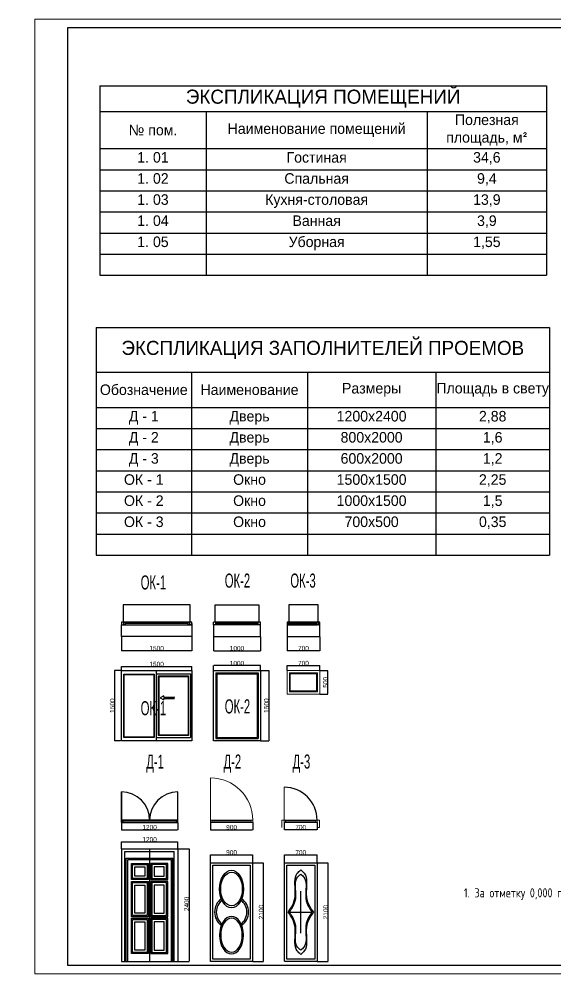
# Model space of a CAD drawing. Header units: millimetres. Extents: x 306212 to 393045, y -154783 to -111932.
# Drawn here: x 335489 to 346910, y -132283 to -111932 of the extents above; entities that cross this region are included whole.
import ezdxf

# ---------------------------------------------------------------- set-up
doc = ezdxf.new("R2010")
doc.units = ezdxf.units.MM
for name, color, linetype in [('0 duvar', 2, 'Continuous'), ('AHSAP KAPI', 152, 'Continuous'), ('DENIZLIK', 174, 'Continuous'), ('PENCERE', 152, 'Continuous')]:
    doc.layers.add(name, color=color, linetype=linetype)
for name, color, linetype, lineweight in [('ahsap', 222, 'Continuous', 13), ('OLCU', 7, 'Continuous', 13), ('Pencere No', 7, 'Continuous', 13)]:
    doc.layers.add(name, color=color, linetype=linetype, lineweight=lineweight)
doc.styles.add('1', font='ARIALN.TTF', dxfattribs={"width": 0.7})
doc.styles.add('SPDS', font='SPDS.shx')
doc.dimstyles.new('ISO-25', dxfattribs={"dimtxt": 100, "dimasz": 2.5, "dimexe": 1.25, "dimexo": 0.625, "dimtad": 1, "dimdec": 0, "dimtxsty": 'Standard', "dimcen": 2.5, "dimadec": 0, "dimazin": 0, "dimtfac": 1, "dimtdec": 0, "dimtmove": 0, "dimatfit": 3, "dimfxl": 0, "dimarcsym": 0})

# ---------------------------------------------------------------- blocks, each defined once
blk = doc.blocks.new('*D529')
at = {"layer": 'ahsap', "color": 0, "lineweight": -2}
for p, q in [((348303, -114007), (348306, -114007)), ((348305, -125407), (348305, -114157)), ((348307, -125557), (348304, -125557))]:
    blk.add_line(p, q, dxfattribs=at)
at = {"layer": 'ahsap', "color": 0}
for points in [[(348280, -114157), (348330, -114157), (348305, -114007)], [(348280, -125407), (348330, -125407), (348305, -125557)]]:
    blk.add_solid(points, dxfattribs=at)
at = {"layer": 'DEFPOINTS', "color": 0}
for p in [(319186, -114007), (348305, -114007), (348797, -125557)]:
    blk.add_point(p, dxfattribs=at)
at = {"layer": 'ahsap', "color": 0, "insert": (348180, -119782), "char_height": 150, "attachment_point": 5, "rotation": 90}
blk.add_mtext('11550', dxfattribs=at)
blk = doc.blocks.new('*T568')
at = {"layer": 'ahsap', "color": 0, "linetype": 'ByBlock', "lineweight": -2}
for p, q in [((0, 0), (9525, 0)), ((0, 0), (0, -4038)), ((9525, 0), (9525, -4038)), ((0, -550), (9525, -550)), ((2270, -550), (2270, -4038)), ((6978, -550), (6978, -4038)), ((0, -1338), (9525, -1338)), ((0, -1788), (9525, -1788)), ((0, -2238), (9525, -2238)), ((0, -2688), (9525, -2688)), ((0, -3138), (9525, -3138)), ((0, -3588), (9525, -3588)), ((0, -4038), (9525, -4038))]:
    blk.add_line(p, q, dxfattribs=at)
at = {"layer": 'ahsap', "color": 0}
for s, insert, char_height, width, attachment_point in [('ЭКСПЛИКАЦИЯ ПОМЕЩЕНИЙ', (4762, -275), 300, 9375, 5), ('Наименование помещений', (4624, -944), 225, 4557.96, 5), ('Полезная площадь, м{\\fISOCPEUR|b0|i0|c204|p34;²}', (8252, -944), 225, 2396.96, 5), ('{\\fArial|b0|i0|c204|p34;№} пом.', (1135, -944), 225, 2120.08, 5), ('1. 01', (1135, -1412), 225, 2120.08, 2), ('Гостиная', (4624, -1412), 225, 4557.96, 2), ('34,6', (8252, -1412), 225, 2396.96, 2), ('1. 02', (1135, -1862), 225, 2120.08, 2), ('Спальная', (4624, -1862), 225, 4557.96, 2), ('9,4', (8252, -1862), 225, 2396.96, 2), ('1. 03', (1135, -2312), 225, 2120.08, 2), ('Кухня-столовая', (4624, -2312), 225, 4557.96, 2), ('13,9', (8252, -2312), 225, 2396.96, 2), ('1. 04', (1135, -2762), 225, 2120.08, 2), ('Ванная', (4624, -2762), 225, 4557.96, 2), ('3,9', (8252, -2762), 225, 2396.96, 2), ('1. 05', (1135, -3212), 225, 2120.08, 2), ('Уборная', (4624, -3212), 225, 4557.96, 2), ('1,55', (8252, -3212), 225, 2396.96, 2)]:
    blk.add_mtext(s, dxfattribs=dict(at, insert=insert, char_height=char_height, width=width, attachment_point=attachment_point))
blk = doc.blocks.new('*T569')
at = {"layer": 'ahsap', "color": 0, "linetype": 'ByBlock', "lineweight": -2}
for p, q in [((0, 0), (9669, 0)), ((0, 0), (0, -4850)), ((9669, 0), (9669, -4850)), ((0, -950), (9669, -950)), ((2036, -950), (2036, -4850)), ((4508, -950), (4508, -4850)), ((7240, -950), (7240, -4850)), ((0, -1700), (9669, -1700)), ((0, -2150), (9669, -2150)), ((0, -2600), (9669, -2600)), ((0, -3050), (9669, -3050)), ((0, -3500), (9669, -3500)), ((0, -3950), (9669, -3950)), ((0, -4400), (9669, -4400)), ((0, -4850), (9669, -4850))]:
    blk.add_line(p, q, dxfattribs=at)
at = {"layer": 'ahsap', "color": 0}
for s, insert, char_height, width, attachment_point in [('ЭКСПЛИКАЦИЯ ЗАПОЛНИТЕЛЕЙ ПРОЕМОВ', (4834, -475), 300, 9518.96, 5), ('Обозначение', (1018, -1325), 225, 1885.55, 5), ('Наименование', (3272, -1325), 225, 2322.19, 5), ('Размеры', (5874, -1325), 225, 2582.42, 5), ('Площадь в свету', (8455, -1325), 225, 2278.81, 5), ('Д - 1', (1018, -1775), 225, 1885.55, 2), ('Дверь', (3272, -1775), 225, 2322.19, 2), ('1200х2400', (5874, -1775), 225, 2582.42, 2), ('2,88', (8455, -1775), 225, 2278.81, 2), ('Д - 2', (1018, -2225), 225, 1885.55, 2), ('Дверь', (3272, -2225), 225, 2322.19, 2), ('800х2000', (5874, -2225), 225, 2582.42, 2), ('1,6', (8455, -2225), 225, 2278.81, 2), ('Д - 3', (1018, -2675), 225, 1885.55, 2), ('Дверь', (3272, -2675), 225, 2322.19, 2), ('600х2000', (5874, -2675), 225, 2582.42, 2), ('1,2', (8455, -2675), 225, 2278.81, 2), ('ОК - 1', (1018, -3125), 225, 1885.55, 2), ('Окно', (3272, -3125), 225, 2322.19, 2), ('1500х1500', (5874, -3125), 225, 2582.42, 2), ('2,25', (8455, -3125), 225, 2278.81, 2), ('ОК - 2', (1018, -3575), 225, 1885.55, 2), ('Окно', (3272, -3575), 225, 2322.19, 2), ('1000х1500', (5874, -3575), 225, 2582.42, 2), ('1,5', (8455, -3575), 225, 2278.81, 2), ('ОК - 3', (1018, -4025), 225, 1885.55, 2), ('Окно', (3272, -4025), 225, 2322.19, 2), ('700х500', (5874, -4025), 225, 2582.42, 2), ('0,35', (8455, -4025), 225, 2278.81, 2)]:
    blk.add_mtext(s, dxfattribs=dict(at, insert=insert, char_height=char_height, width=width, attachment_point=attachment_point))
blk = doc.blocks.new('*D681')
at = {"layer": 'ahsap', "color": 0, "lineweight": -2}
for p, q in [((337671, -125095), (337671, -125394)), ((339171, -125095), (339171, -125394)), ((337674, -125392), (339169, -125392))]:
    blk.add_line(p, q, dxfattribs=at)
at = {"layer": 'ahsap', "color": 0}
for points in [[(337674, -125392), (337674, -125393), (337671, -125392)], [(339169, -125392), (339169, -125393), (339171, -125392)]]:
    blk.add_solid(points, dxfattribs=at)
at = {"layer": 'DEFPOINTS', "color": 0}
for p in [(337671, -125094), (339171, -125094), (339171, -125392)]:
    blk.add_point(p, dxfattribs=at)
at = {"layer": 'ahsap', "color": 0, "insert": (338421, -125342), "char_height": 100, "attachment_point": 5}
blk.add_mtext('1500', dxfattribs=at)
blk = doc.blocks.new('pencere')
at = {"layer": 'AHSAP KAPI'}
for p, q in [((0, 2.5), (0, -2.5)), ((0, 2.5), (100, 2.5)), ((5, 2.5), (5, -2.5)), ((8, 2.5), (8, -2.5)), ((8, 0), (92, 0)), ((92, 2.5), (92, -2.5)), ((95, 2.5), (95, -2.5)), ((100, 2.5), (100, -2.5)), ((0, -2.5), (100, -2.5))]:
    blk.add_line(p, q, dxfattribs=at)
blk = doc.blocks.new('*D689')
at = {"layer": 'ahsap', "color": 0, "lineweight": -2}
for p, q in [((339634, -125095), (339634, -125395)), ((340634, -125095), (340634, -125395)), ((339637, -125394), (340632, -125394))]:
    blk.add_line(p, q, dxfattribs=at)
at = {"layer": 'ahsap', "color": 0}
for points in [[(339637, -125393), (339637, -125394), (339634, -125394)], [(340632, -125393), (340632, -125394), (340634, -125394)]]:
    blk.add_solid(points, dxfattribs=at)
at = {"layer": 'DEFPOINTS', "color": 0}
for p in [(339634, -125094), (340634, -125094), (340634, -125394)]:
    blk.add_point(p, dxfattribs=at)
at = {"layer": 'ahsap', "color": 0, "insert": (340134, -125343), "char_height": 100, "attachment_point": 5}
blk.add_mtext('1000', dxfattribs=at)
blk = doc.blocks.new('*D682')
at = {"layer": 'ahsap', "color": 0, "lineweight": -2}
for p, q in [((337671, -125814), (337671, -125731)), ((337674, -125732), (339169, -125732)), ((339171, -125814), (339171, -125731))]:
    blk.add_line(p, q, dxfattribs=at)
at = {"layer": 'ahsap', "color": 0}
for points in [[(337674, -125732), (337674, -125732), (337671, -125732)], [(339169, -125732), (339169, -125732), (339171, -125732)]]:
    blk.add_solid(points, dxfattribs=at)
at = {"layer": 'DEFPOINTS', "color": 0}
for p in [(339171, -125732), (337671, -125815), (339171, -125815)]:
    blk.add_point(p, dxfattribs=at)
at = {"layer": 'ahsap', "color": 0, "insert": (338421, -125681), "char_height": 100, "attachment_point": 5}
blk.add_mtext('1500', dxfattribs=at)
blk = doc.blocks.new('*D683')
at = {"layer": 'ahsap', "color": 0, "lineweight": -2}
for p, q in [((337651, -125815), (337524, -125815)), ((337525, -125817), (337525, -127312)), ((337651, -127315), (337524, -127315))]:
    blk.add_line(p, q, dxfattribs=at)
at = {"layer": 'ahsap', "color": 0}
for points in [[(337525, -125817), (337526, -125817), (337525, -125815)], [(337525, -127312), (337526, -127312), (337525, -127315)]]:
    blk.add_solid(points, dxfattribs=at)
at = {"layer": 'DEFPOINTS', "color": 0}
for p in [(337652, -125815), (337525, -127315), (337652, -127315)]:
    blk.add_point(p, dxfattribs=at)
at = {"layer": 'ahsap', "color": 0, "insert": (337475, -126565), "char_height": 100, "attachment_point": 5, "rotation": 90}
blk.add_mtext('1500', dxfattribs=at)
blk = doc.blocks.new('Окно 1500')
at = {"layer": 'ahsap'}
blk.add_line((374583, -107648), (374583, -108980), dxfattribs=at)
at = {"layer": 'AHSAP KAPI'}
for p, q in [((374643, -109060), (374643, -107560)), ((375362, -107638), (375362, -108990)), ((374683, -108950), (374683, -107678)), ((374683, -107678), (375322, -107678)), ((374693, -108940), (374693, -107688)), ((374693, -107688), (375312, -107688)), ((375312, -107688), (375312, -108940)), ((375322, -107678), (375322, -108950)), ((374793, -108130), (375022, -108130)), ((374793, -108157), (375022, -108157)), ((375022, -108130), (375002, -108143)), ((375022, -108157), (375002, -108143)), ((375322, -108950), (374683, -108950)), ((375312, -108940), (374693, -108940))]:
    blk.add_line(p, q, dxfattribs=at)
for points in [[(373893, -109060), (373893, -107560), (375393, -107560), (375393, -109060)], [(373943, -108990), (373943, -107638), (374593, -107638), (374593, -108990)], [(373953, -108980), (373953, -107648), (374583, -107648), (374583, -108980)]]:
    blk.add_lwpolyline(points, close=True, dxfattribs=at)
blk.add_lwpolyline([(374793, -108130), (374793, -108099), (374715, -108143), (374793, -108188), (374793, -108157)], dxfattribs=at)
at = {"layer": 'PENCERE'}
for p, q in [((374643, -107630), (375362, -107630)), ((375362, -107630), (375362, -108990)), ((374643, -108990), (375362, -108990))]:
    blk.add_line(p, q, dxfattribs=at)
blk = doc.blocks.new('*D684')
at = {"layer": 'ahsap', "color": 0, "lineweight": -2}
for p, q in [((340635, -125815), (340812, -125815)), ((340810, -125817), (340810, -127312)), ((340635, -127315), (340812, -127315))]:
    blk.add_line(p, q, dxfattribs=at)
at = {"layer": 'ahsap', "color": 0}
for points in [[(340810, -125817), (340811, -125817), (340810, -125815)], [(340810, -127312), (340811, -127312), (340810, -127315)]]:
    blk.add_solid(points, dxfattribs=at)
at = {"layer": 'DEFPOINTS', "color": 0}
for p in [(340634, -125815), (340634, -127315), (340810, -127315)]:
    blk.add_point(p, dxfattribs=at)
at = {"layer": 'ahsap', "color": 0, "insert": (340760, -126565), "char_height": 100, "attachment_point": 5, "rotation": 90}
blk.add_mtext('1500', dxfattribs=at)
blk = doc.blocks.new('*D685')
at = {"layer": 'ahsap', "color": 0, "lineweight": -2}
for p, q in [((339634, -125814), (339634, -125711)), ((340632, -125713), (339637, -125713)), ((340634, -125814), (340634, -125711))]:
    blk.add_line(p, q, dxfattribs=at)
at = {"layer": 'ahsap', "color": 0}
for points in [[(339637, -125712), (339637, -125713), (339634, -125713)], [(340632, -125712), (340632, -125713), (340634, -125713)]]:
    blk.add_solid(points, dxfattribs=at)
at = {"layer": 'DEFPOINTS', "color": 0}
for p in [(339634, -125713), (339634, -125815), (340634, -125815)]:
    blk.add_point(p, dxfattribs=at)
at = {"layer": 'ahsap', "color": 0, "insert": (340134, -125662), "char_height": 100, "attachment_point": 5}
blk.add_mtext('1000', dxfattribs=at)
blk = doc.blocks.new('*D690')
at = {"layer": 'ahsap', "color": 0, "lineweight": -2}
for p, q in [((341200, -125095), (341200, -125394)), ((341900, -125095), (341900, -125394)), ((341202, -125393), (341897, -125393))]:
    blk.add_line(p, q, dxfattribs=at)
at = {"layer": 'ahsap', "color": 0}
for points in [[(341202, -125393), (341202, -125394), (341200, -125393)], [(341897, -125393), (341897, -125394), (341900, -125393)]]:
    blk.add_solid(points, dxfattribs=at)
at = {"layer": 'DEFPOINTS', "color": 0}
for p in [(341200, -125094), (341900, -125094), (341900, -125393)]:
    blk.add_point(p, dxfattribs=at)
at = {"layer": 'ahsap', "color": 0, "insert": (341550, -125342), "char_height": 100, "attachment_point": 5}
blk.add_mtext('700', dxfattribs=at)
blk = doc.blocks.new('Окно 1000')
at = {"layer": 'PENCERE'}
for p, q in [((369296, -127028), (369296, -128428)), ((369296, -127028), (370196, -127028)), ((369316, -127048), (369316, -128408)), ((369316, -127048), (370176, -127048)), ((370176, -127048), (370176, -128408)), ((370196, -127028), (370196, -128428)), ((369316, -128408), (370176, -128408)), ((369296, -128428), (370196, -128428))]:
    blk.add_line(p, q, dxfattribs=at)
blk.add_lwpolyline([(369246, -126978), (370246, -126978), (370246, -128478), (369246, -128478), (369246, -126978)], dxfattribs=at)
blk = doc.blocks.new('*D686')
at = {"layer": 'ahsap', "color": 0, "lineweight": -2}
for p, q in [((341200, -125817), (341200, -125710)), ((341202, -125711), (341897, -125711)), ((341900, -125817), (341900, -125710))]:
    blk.add_line(p, q, dxfattribs=at)
at = {"layer": 'ahsap', "color": 0}
for points in [[(341202, -125711), (341202, -125712), (341200, -125711)], [(341897, -125711), (341897, -125712), (341900, -125711)]]:
    blk.add_solid(points, dxfattribs=at)
at = {"layer": 'DEFPOINTS', "color": 0}
for p in [(341900, -125711), (341200, -125817), (341900, -125817)]:
    blk.add_point(p, dxfattribs=at)
at = {"layer": 'ahsap', "color": 0, "insert": (341550, -125661), "char_height": 100, "attachment_point": 5}
blk.add_mtext('700', dxfattribs=at)
blk = doc.blocks.new('*D687')
at = {"layer": 'ahsap', "color": 0, "lineweight": -2}
for p, q in [((341901, -125817), (342071, -125817)), ((342070, -126315), (342070, -125820)), ((341901, -126317), (342071, -126317))]:
    blk.add_line(p, q, dxfattribs=at)
at = {"layer": 'ahsap', "color": 0}
for points in [[(342070, -125820), (342070, -125820), (342070, -125817)], [(342070, -126315), (342070, -126315), (342070, -126317)]]:
    blk.add_solid(points, dxfattribs=at)
at = {"layer": 'DEFPOINTS', "color": 0}
for p in [(341900, -125817), (342070, -125817), (341900, -126317)]:
    blk.add_point(p, dxfattribs=at)
at = {"layer": 'ahsap', "color": 0, "insert": (342019, -126067), "char_height": 100, "attachment_point": 5, "rotation": 90}
blk.add_mtext('500', dxfattribs=at)
blk = doc.blocks.new('Окно 700')
at = {"layer": 'AHSAP KAPI', "lineweight": 5}
for points in [[(370811, -126981), (371511, -126981), (371511, -127481), (370811, -127481), (370811, -126981)], [(370861, -127031), (370861, -127031), (371461, -127031), (371461, -127431), (370861, -127431), (370861, -127031)], [(370881, -127051), (370881, -127051), (371441, -127051), (371441, -127411), (370881, -127411), (370881, -127051)]]:
    blk.add_lwpolyline(points, dxfattribs=at)
blk = doc.blocks.new('Дверь 900')
at = {"layer": 'AHSAP KAPI', "lineweight": 5}
for p, q in [((355709, -118407), (355709, -117507)), ((356609, -118407), (355709, -118407)), ((355739, -118432), (355739, -118407)), ((355739, -118432), (356579, -118432)), ((355739, -118432), (355739, -118457)), ((356579, -118407), (356579, -118457)), ((356609, -118457), (355709, -118457))]:
    blk.add_line(p, q, dxfattribs=at)
for points in [[(355709, -118457), (355709, -118407)], [(356609, -118457), (356609, -118407)]]:
    blk.add_lwpolyline(points, dxfattribs=at)
blk.add_arc((355709, -118407), 900, 0, 90, dxfattribs=at)
blk = doc.blocks.new('*D688')
at = {"layer": 'ahsap', "color": 0, "lineweight": -2}
for p, q in [((339568, -129054), (339568, -129210)), ((339570, -129209), (340465, -129209)), ((340468, -129054), (340468, -129210))]:
    blk.add_line(p, q, dxfattribs=at)
at = {"layer": 'ahsap', "color": 0}
for points in [[(339570, -129208), (339570, -129209), (339568, -129209)], [(340465, -129208), (340465, -129209), (340468, -129209)]]:
    blk.add_solid(points, dxfattribs=at)
at = {"layer": 'DEFPOINTS', "color": 0}
for p in [(339568, -129054), (340468, -129054), (340468, -129209)]:
    blk.add_point(p, dxfattribs=at)
at = {"layer": 'ahsap', "color": 0, "insert": (340018, -129158), "char_height": 100, "attachment_point": 5}
blk.add_mtext('900', dxfattribs=at)
blk = doc.blocks.new('*D673')
at = {"layer": 'ahsap', "color": 0, "lineweight": -2}
for p, q in [((341141, -129054), (341141, -129210)), ((341838, -129209), (341143, -129209)), ((341841, -129054), (341841, -129210))]:
    blk.add_line(p, q, dxfattribs=at)
at = {"layer": 'ahsap', "color": 0}
for points in [[(341143, -129208), (341143, -129209), (341141, -129209)], [(341838, -129208), (341838, -129209), (341841, -129209)]]:
    blk.add_solid(points, dxfattribs=at)
at = {"layer": 'DEFPOINTS', "color": 0}
for p in [(341141, -129054), (341141, -129209), (341841, -129054)]:
    blk.add_point(p, dxfattribs=at)
at = {"layer": 'ahsap', "color": 0, "insert": (341491, -129158), "char_height": 100, "attachment_point": 5}
blk.add_mtext('700', dxfattribs=at)
blk = doc.blocks.new('Дверь 700')
at = {"layer": 'AHSAP KAPI', "lineweight": 5}
for p, q in [((381141, -106535), (381141, -105835)), ((381141, -106535), (381841, -106535)), ((381141, -106585), (381841, -106585)), ((381171, -106535), (381171, -106585)), ((381811, -106560), (381171, -106560)), ((381811, -106535), (381811, -106585))]:
    blk.add_line(p, q, dxfattribs=at)
for points in [[(381141, -106585), (381141, -106535)], [(381841, -106585), (381841, -106535)]]:
    blk.add_lwpolyline(points, dxfattribs=at)
at = {"layer": 'AHSAP KAPI'}
blk.add_arc((381141, -106535), 700, 0, 90, dxfattribs=at)
blk = doc.blocks.new('*D674')
at = {"layer": 'ahsap', "color": 0, "lineweight": -2}
for p, q in [((338872, -129616), (339113, -129616)), ((339112, -129619), (339112, -132014)), ((338873, -132016), (339113, -132016))]:
    blk.add_line(p, q, dxfattribs=at)
at = {"layer": 'ahsap', "color": 0}
for points in [[(339111, -129619), (339112, -129619), (339112, -129616)], [(339111, -132014), (339112, -132014), (339112, -132016)]]:
    blk.add_solid(points, dxfattribs=at)
at = {"layer": 'DEFPOINTS', "color": 0}
for p in [(338871, -129616), (338872, -132016), (339112, -132016)]:
    blk.add_point(p, dxfattribs=at)
at = {"layer": 'ahsap', "color": 0, "insert": (339061, -130792), "char_height": 100, "attachment_point": 5, "rotation": 90}
blk.add_mtext('2400', dxfattribs=at)
blk = doc.blocks.new('*D675')
at = {"layer": 'ahsap', "color": 0, "lineweight": -2}
for p, q in [((337671, -129616), (337671, -129466)), ((337674, -129467), (338869, -129467)), ((338871, -129616), (338871, -129466))]:
    blk.add_line(p, q, dxfattribs=at)
at = {"layer": 'ahsap', "color": 0}
for points in [[(337674, -129467), (337674, -129468), (337671, -129467)], [(338869, -129467), (338869, -129468), (338871, -129467)]]:
    blk.add_solid(points, dxfattribs=at)
at = {"layer": 'DEFPOINTS', "color": 0}
for p in [(337671, -129616), (338871, -129467), (338871, -129616)]:
    blk.add_point(p, dxfattribs=at)
at = {"layer": 'ahsap', "color": 0, "insert": (338271, -129417), "char_height": 100, "attachment_point": 5}
blk.add_mtext('1200', dxfattribs=at)
blk = doc.blocks.new('*D676')
at = {"layer": 'ahsap', "color": 0, "lineweight": -2}
for p, q in [((337671, -129054), (337671, -129211)), ((337674, -129210), (338869, -129210)), ((338871, -129065), (338871, -129211))]:
    blk.add_line(p, q, dxfattribs=at)
at = {"layer": 'ahsap', "color": 0}
for points in [[(337674, -129210), (337674, -129210), (337671, -129210)], [(338869, -129210), (338869, -129210), (338871, -129210)]]:
    blk.add_solid(points, dxfattribs=at)
at = {"layer": 'DEFPOINTS', "color": 0}
for p in [(337671, -129054), (338871, -129064), (338871, -129210)]:
    blk.add_point(p, dxfattribs=at)
at = {"layer": 'ahsap', "color": 0, "insert": (338271, -129159), "char_height": 100, "attachment_point": 5}
blk.add_mtext('1200', dxfattribs=at)
blk = doc.blocks.new('Дверь 1200')
blk.add_line((383631, -106585), (383631, -106535))
at = {"layer": 'AHSAP KAPI'}
blk.add_lwpolyline([(382431, -106560), (382431, -106535), (382461, -106535), (382461, -106585), (382431, -106585), (382431, -106560), (382431, -106585), (382461, -106585), (383601, -106585), (383631, -106585), (383631, -106535), (383601, -106535), (383601, -106585), (383601, -106560), (382461, -106560), (382461, -106535), (383601, -106535), (382431, -106535), (382461, -106535), (382431, -106535), (382431, -105935), (382431, -106535), (383631, -106535), (383631, -105935)], dxfattribs=at)
for centre, start, end in [((382431, -106535), 360, 90), ((383631, -106535), 90.0426, 180)]:
    blk.add_arc(centre, 600, start, end, dxfattribs=at)
blk = doc.blocks.new('*D677')
at = {"layer": 'ahsap', "color": 0, "lineweight": -2}
for p, q in [((340468, -129916), (340701, -129916)), ((340700, -132014), (340700, -129919)), ((340468, -132016), (340701, -132016))]:
    blk.add_line(p, q, dxfattribs=at)
at = {"layer": 'ahsap', "color": 0}
for points in [[(340699, -129919), (340700, -129919), (340700, -129916)], [(340699, -132014), (340700, -132014), (340700, -132016)]]:
    blk.add_solid(points, dxfattribs=at)
at = {"layer": 'DEFPOINTS', "color": 0}
for p in [(340468, -129916), (340700, -129916), (340468, -132016)]:
    blk.add_point(p, dxfattribs=at)
at = {"layer": 'ahsap', "color": 0, "insert": (340649, -130966), "char_height": 100, "attachment_point": 5, "rotation": 90}
blk.add_mtext('2100', dxfattribs=at)
blk = doc.blocks.new('*D678')
at = {"layer": 'ahsap', "color": 0, "lineweight": -2}
for p, q in [((339568, -129916), (339568, -129743)), ((339570, -129744), (340465, -129744)), ((340468, -129916), (340468, -129743))]:
    blk.add_line(p, q, dxfattribs=at)
at = {"layer": 'ahsap', "color": 0}
for points in [[(339570, -129744), (339570, -129745), (339568, -129744)], [(340465, -129744), (340465, -129745), (340468, -129744)]]:
    blk.add_solid(points, dxfattribs=at)
at = {"layer": 'DEFPOINTS', "color": 0}
for p in [(340468, -129744), (339568, -129916), (340468, -129916)]:
    blk.add_point(p, dxfattribs=at)
at = {"layer": 'ahsap', "color": 0, "insert": (340018, -129694), "char_height": 100, "attachment_point": 5}
blk.add_mtext('900', dxfattribs=at)
blk = doc.blocks.new('*D679')
at = {"layer": 'ahsap', "color": 0, "lineweight": -2}
for p, q in [((341843, -129916), (342076, -129916)), ((342074, -132014), (342074, -129919)), ((341843, -132016), (342076, -132016))]:
    blk.add_line(p, q, dxfattribs=at)
at = {"layer": 'ahsap', "color": 0}
for points in [[(342074, -129919), (342075, -129919), (342074, -129916)], [(342074, -132014), (342075, -132014), (342074, -132016)]]:
    blk.add_solid(points, dxfattribs=at)
at = {"layer": 'DEFPOINTS', "color": 0}
for p in [(341843, -129916), (342074, -129916), (341843, -132016)]:
    blk.add_point(p, dxfattribs=at)
at = {"layer": 'ahsap', "color": 0, "insert": (342024, -130966), "char_height": 100, "attachment_point": 5, "rotation": 90}
blk.add_mtext('2100', dxfattribs=at)
blk = doc.blocks.new('*D680')
at = {"layer": 'ahsap', "color": 0, "lineweight": -2}
for p, q in [((341143, -129916), (341143, -129743)), ((341146, -129744), (341841, -129744)), ((341843, -129916), (341843, -129743))]:
    blk.add_line(p, q, dxfattribs=at)
at = {"layer": 'ahsap', "color": 0}
for points in [[(341146, -129744), (341146, -129745), (341143, -129744)], [(341841, -129744), (341841, -129745), (341843, -129744)]]:
    blk.add_solid(points, dxfattribs=at)
at = {"layer": 'DEFPOINTS', "color": 0}
for p in [(341843, -129744), (341143, -129916), (341843, -129916)]:
    blk.add_point(p, dxfattribs=at)
at = {"layer": 'ahsap', "color": 0, "insert": (341493, -129694), "char_height": 100, "attachment_point": 5}
blk.add_mtext('700', dxfattribs=at)
blk = doc.blocks.new('Дверь Д2')
at = {"layer": 'AHSAP KAPI', "linetype": 'Continuous'}
for points in [[(384327, -109883), (384327, -107783), (385227, -107783), (385227, -109883), (384327, -109883)], [(384377, -107833), (384377, -107833), (385177, -107833), (385177, -109833), (384377, -109833), (384377, -107833)]]:
    blk.add_lwpolyline(points, dxfattribs=at)
for radius, start, end in [(361, 127.2821, 232.7179), (325, 127.2821, 232.7179), (325, 307.2821, 52.7179), (361, 307.2821, 52.7179)]:
    blk.add_arc((384777, -108833), radius, start, end, dxfattribs=at)
for major_axis in [(0, -400), (0, -360)]:
    blk.add_ellipse((384777, -108341), major_axis=major_axis, ratio=0.636973, dxfattribs=at)
at = {"layer": 'AHSAP KAPI', "linetype": 'Continuous', "extrusion": (0, 0, -1)}
for major_axis in [(0, 400), (0, 360)]:
    blk.add_ellipse((384777, -109325), major_axis=major_axis, ratio=0.636973, dxfattribs=at)
blk = doc.blocks.new('Дверь Д3')
at = {"layer": 'AHSAP KAPI', "linetype": 'Continuous'}
for p, q in [((386253, -109283), (386253, -108383)), ((386010, -108833), (386496, -108833))]:
    blk.add_line(p, q, dxfattribs=at)
for points in [[(385903, -109881), (385903, -107783), (386603, -107783), (386603, -109883), (385903, -109883)], [(385953, -107833), (385953, -107833), (386553, -107833), (386553, -109833), (385953, -109833), (385953, -107833)]]:
    blk.add_lwpolyline(points, dxfattribs=at)
for points in [[(386523, -108833), (386474, -108763), (386380, -108629), (386357, -108342), (386410, -108064), (386280, -107956), (386253, -107933), (386253, -107933), (386225, -107956), (386096, -108064), (386148, -108342), (386125, -108629), (386032, -108763), (385983, -108833), (385983, -108833), (386032, -108903), (386125, -109037), (386148, -109325), (386096, -109602), (386225, -109710), (386253, -109733), (386253, -109733), (386280, -109710), (386410, -109602), (386357, -109325), (386380, -109037), (386474, -108903), (386523, -108833)], [(386496, -108833), (386452, -108770), (386368, -108650), (386347, -108391), (386395, -108141), (386278, -108044), (386253, -108023), (386253, -108023), (386228, -108044), (386111, -108141), (386159, -108391), (386138, -108650), (386054, -108770), (386010, -108833), (386010, -108833), (386054, -108896), (386138, -109017), (386159, -109275), (386111, -109525), (386228, -109623), (386253, -109643), (386253, -109643), (386278, -109623), (386395, -109525), (386347, -109275), (386368, -109017), (386452, -108896), (386496, -108833)]]:
    blk.add_open_spline(points, degree=3, knots=[0, 0, 0, 0, 278.921709, 530.246195, 960.737679, 1076.983954, 1076.983954, 1076.983954, 1076.983954, 1193.230229, 1623.721714, 1875.046199, 2153.967908, 2153.967908, 2153.967908, 2153.967908, 2432.889617, 2684.214103, 3114.705587, 3230.951862, 3230.951862, 3230.951862, 3230.951862, 3347.198137, 3777.689622, 4029.014107, 4307.935816, 4307.935816, 4307.935816, 4307.935816], dxfattribs=at)
blk = doc.blocks.new('Дверь Д1')
at = {"layer": 'AHSAP KAPI'}
for p, q in [((382431, -107483), (383631, -107483)), ((382431, -107483), (382431, -109883)), ((382506, -107543), (383556, -107543)), ((382506, -109883), (382506, -107543)), ((383031, -107483), (383031, -109883)), ((383556, -109883), (383556, -107543)), ((383631, -107483), (383631, -109883)), ((382431, -109883), (383631, -109883))]:
    blk.add_line(p, q, dxfattribs=at)
at = {"layer": 'AHSAP KAPI', "linetype": 'Continuous'}
for p, q in [((382534, -109883), (382534, -107683)), ((382534, -107683), (383527, -107683)), ((382564, -109883), (382564, -107713)), ((382564, -107713), (383497, -107713)), ((383497, -109883), (383497, -107713)), ((383527, -109883), (383527, -107683))]:
    blk.add_line(p, q, dxfattribs=at)
for points in [[(383006, -108140), (382644, -108140), (382644, -107793), (383006, -107793)], [(382981, -108115), (382669, -108115), (382669, -107818), (382981, -107818)], [(383056, -108140), (383417, -108140), (383417, -107793), (383056, -107793)], [(383081, -108115), (383392, -108115), (383392, -107818), (383081, -107818)], [(382931, -108065), (382719, -108065), (382719, -107868), (382931, -107868)], [(383131, -108065), (383342, -108065), (383342, -107868), (383131, -107868)], [(383006, -108933), (382644, -108933), (382644, -108180), (383006, -108180)], [(382981, -108908), (382669, -108908), (382669, -108205), (382981, -108205)], [(382931, -108858), (382719, -108858), (382719, -108255), (382931, -108255)], [(383056, -108933), (383417, -108933), (383417, -108180), (383056, -108180)], [(383081, -108908), (383392, -108908), (383392, -108205), (383081, -108205)], [(383131, -108858), (383342, -108858), (383342, -108255), (383131, -108255)], [(383006, -109717), (382644, -109717), (382644, -108963), (383006, -108963)], [(382981, -109692), (382669, -109692), (382669, -108988), (382981, -108988)], [(382931, -109642), (382719, -109642), (382719, -109038), (382931, -109038)], [(383056, -109717), (383417, -109717), (383417, -108963), (383056, -108963)], [(383081, -109692), (383392, -109692), (383392, -108988), (383081, -108988)], [(383131, -109642), (383342, -109642), (383342, -109038), (383131, -109038)]]:
    blk.add_lwpolyline(points, close=True, dxfattribs=at)

msp = doc.modelspace()

# ---------------------------------------------------------------- linework, layer by layer
at = {"layer": '0 duvar', "color": 7, "lineweight": 30, "ltscale": 0.071429}
msp.add_lwpolyline([(336529.7, -112108.8), (363257, -112108.8), (363257, -132106), (336529.7, -132106)], close=True, dxfattribs=at)
at = {"layer": 'ahsap'}
for p, q in [((337721.1, -125892.2), (337721.1, -127245)), ((337731.1, -125902.2), (337731.1, -127235))]:
    msp.add_line(p, q, dxfattribs=at)
at = {"layer": 'AHSAP KAPI', "lineweight": 5}
for p, q in [((341090.7, -129003.5), (341140.7, -129003.5)), ((341090.7, -129003.5), (341090.7, -129163.5)), ((341840.7, -129003.5), (341890.7, -129003.5)), ((341890.7, -129003.5), (341890.7, -129163.5)), ((341140.7, -129163.5), (341140.7, -129053.5)), ((341840.7, -129163.5), (341840.7, -129053.5)), ((341840.7, -129163.5), (341890.7, -129163.5))]:
    msp.add_line(p, q, dxfattribs=at)
at = {"layer": 'AHSAP KAPI'}
for points in [[(339171.1, -124814.3), (339171.1, -124789.3), (339121.1, -124789.3), (339121.1, -124839.3), (339171.1, -124839.3), (339171.1, -124814.3), (339171.1, -124839.3), (339091.1, -124839.3), (339091.1, -124789.3), (339121.1, -124789.3), (337751.1, -124789.3), (337751.1, -124814.3), (337751.1, -124839.3), (337721.1, -124839.3), (337721.1, -124789.3), (337751.1, -124789.3), (337671.1, -124789.3), (337671.1, -124839.3), (339091.1, -124839.3), (339091.1, -124814.3), (337751.1, -124814.3)], [(341900, -124839.3), (341870, -124839.3), (341845, -124839.3), (341845, -124789.3), (341870, -124789.3), (341870, -124839.3), (341900, -124839.3), (341900, -124789.3), (341845, -124789.3), (341230, -124789.3), (341200, -124789.3), (341200, -124839.3), (341230, -124839.3), (341230, -124789.3), (341255, -124789.3), (341255, -124839.3), (341230, -124839.3), (341845, -124839.3), (341845, -124814.3), (341255, -124814.3)]]:
    msp.add_lwpolyline(points, dxfattribs=at)
at = {"layer": 'DENIZLIK'}
for points in [[(339136.1, -124789.3), (339136.1, -124416.1), (337706.1, -124416.1), (337706.1, -124789.3), (339136.1, -124789.3)], [(340599.5, -124416), (340599.5, -124789.3), (339669.5, -124789.3), (339669.5, -124416.1), (340599.5, -124416)], [(341865, -124789.3), (341865, -124789.3), (341865, -124416), (341537.5, -124416), (341235, -124416), (341235, -124789.3), (341235, -124789.3), (341865, -124789.3)], [(337671.1, -125094.3), (337671.1, -124839.3), (339171.1, -124839.3), (339171.1, -125094.3), (337671.1, -125094.9)], [(340634.5, -125094.3), (340634.5, -124839.3), (339634.5, -124839.3), (339634.5, -125094.3), (340634.5, -125094.3)], [(341200, -124839.3), (341200, -125094.3), (341900, -125094.3), (341900, -124839.3), (341200, -124839.3)]]:
    msp.add_lwpolyline(points, dxfattribs=at)
at = {"layer": 'OLCU', "linetype": 'Continuous', "ltscale": 50}
msp.add_lwpolyline([(335822.6, -111932.1), (363433.7, -111932.1), (363433.7, -132282.7), (335822.6, -132282.7)], close=True, dxfattribs=at)

# ---------------------------------------------------------------- block references
for name, p in [('*T568', (337207.2, -113354)), ('*T569', (337128.7, -118508.4))]:
    msp.add_blockref(name, p)
at = {"layer": 'ahsap'}
for name, p in [('Окно 1500', (-36221.7, -18254.7)), ('Окно 1000', (-29611.1, 1163.2)), ('Окно 700', (-29611.1, 1163.2)), ('Дверь 900', (-16140.9, -10596.2)), ('Дверь 1200', (-44759.7, -22468.9)), ('Дверь 700', (-40000.2, -22468.9)), ('Дверь Д1', (-44759.7, -22133.1)), ('Дверь Д2', (-44759.7, -22133.1)), ('Дверь Д3', (-44759.7, -22133.1))]:
    msp.add_blockref(name, p, dxfattribs=at)
at = {"layer": 'AHSAP KAPI', "xscale": 10, "yscale": 10, "zscale": 10, "rotation": 180}
msp.add_blockref('pencere', (340634.5, -124814.3), dxfattribs=at)

# ---------------------------------------------------------------- texts
at = {"layer": '0 duvar', "color": 0, "ltscale": 0.071429, "style": 'SPDS'}
msp.add_text('1. За отметку 0,000 принят уровень чистого пола первого этажа ', height=195, dxfattribs=at).set_placement((344969.6, -130652.1))
at = {"layer": 'Pencere No', "style": '1', "width": 0.7}
for s, p in [('ОК-1', (338081, -124089.1)), ('ОК-2', (339872.9, -124050.4)), ('ОК-3', (341270.3, -124050.4)), ('ОК-1', (338081, -126769.6)), ('ОК-2', (339872.9, -126730.9)), ('Д-1', (338199.6, -127906.4)), ('Д-2', (339845.6, -127906.4)), ('Д-3', (341318.6, -127906.4))]:
    msp.add_text(s, height=300, dxfattribs=at).set_placement(p)

# ---------------------------------------------------------------- dimensions: what is measured, and where the dimension line sits
at = {"layer": 'ahsap', "color": 0}
dim = msp.add_linear_dim(base=(348304.8, -114007.4), p1=(348797.5, -125557.4), p2=(319186.4, -114007.4), angle=90, dimstyle='ISO-25', override={"dimtxt": 150, "dimasz": 150, "dimgap": 50, "dimfxl": 2, "dimfxlon": 1}, dxfattribs=at)
dim.commit()
dim.dimension.update_dxf_attribs({"geometry": '*D529', "text_midpoint": (348304.8, -119782.4), "dimtype": 160})
at = {"layer": 'ahsap'}
for base, p1, p2, picture, middle in [((339171.1, -125392.3), (337671.1, -125094.3), (339171.1, -125094.3), '*D681', (338421.1, -125341.6)), ((340634.5, -125393.5), (339634.5, -125094.3), (340634.5, -125094.3), '*D689', (340134.5, -125342.9)), ((341900, -125393.1), (341200, -125094.3), (341900, -125094.3), '*D690', (341550, -125342.5)), ((339171.1, -125732.1), (337671.1, -125815), (339171.1, -125815), '*D682', (338421.1, -125681.4)), ((341900, -125711.3), (341200, -125817.5), (341900, -125817.5), '*D686', (341550, -125660.7)), ((338871, -129210), (337671.1, -129053.5), (338871, -129064.2), '*D676', (338271.1, -129159.4)), ((340467.7, -129208.8), (339567.7, -129053.5), (340467.7, -129053.5), '*D688', (340017.7, -129158.2)), ((341140.7, -129208.8), (341840.7, -129053.5), (341140.7, -129053.5), '*D673', (341490.7, -129158.2)), ((338871.1, -129467.2), (337671.1, -129616.4), (338871.1, -129616.4), '*D675', (338271.1, -129416.6)), ((340467.7, -129744.2), (339567.7, -129916.4), (340467.7, -129916.4), '*D678', (340017.7, -129693.6)), ((341843.2, -129744.2), (341143.2, -129916.4), (341843.2, -129916.4), '*D680', (341493.2, -129693.6))]:
    dim = msp.add_linear_dim(base=base, p1=p1, p2=p2, dimstyle='ISO-25', override={"dimfxl": 2}, dxfattribs=at)
    dim.commit()
    dim.dimension.update_dxf_attribs({"geometry": picture, "text_midpoint": middle})
dim = msp.add_linear_dim(base=(339634.5, -125712.6), p1=(340634.5, -125815), p2=(339634.5, -125815), dimstyle='ISO-25', override={"dimfxl": 2}, dxfattribs=at)
dim.commit()
dim.dimension.update_dxf_attribs({"geometry": '*D685', "text_midpoint": (340134.5, -125712.6), "dimtype": 160})
for base, p1, p2, picture, middle in [((337525.3, -127315), (337651.8, -125815), (337651.8, -127315), '*D683', (337474.7, -126565)), ((342070, -125817.5), (341900, -126317.5), (341900, -125817.5), '*D687', (342019.4, -126067.5)), ((340699.5, -129916.4), (340467.7, -132016.4), (340467.7, -129916.4), '*D677', (340648.9, -130966.4)), ((342074.4, -129916.4), (341842.6, -132016.4), (341842.6, -129916.4), '*D679', (342023.8, -130966.4))]:
    dim = msp.add_linear_dim(base=base, p1=p1, p2=p2, angle=90, dimstyle='ISO-25', override={"dimfxl": 2}, dxfattribs=at)
    dim.commit()
    dim.dimension.update_dxf_attribs({"geometry": picture, "text_midpoint": middle})
for base, p1, p2, picture, middle in [((340810.3, -127315), (340634.5, -125815), (340634.5, -127315), '*D684', (340810.3, -126565)), ((339111.5, -132016.4), (338871.1, -129616.4), (338872, -132016.4), '*D674', (339111.5, -130792.4))]:
    dim = msp.add_linear_dim(base=base, p1=p1, p2=p2, angle=90, dimstyle='ISO-25', override={"dimfxl": 2}, dxfattribs=at)
    dim.commit()
    dim.dimension.update_dxf_attribs({"geometry": picture, "text_midpoint": middle, "dimtype": 160})

doc.saveas('drawing.dxf')
